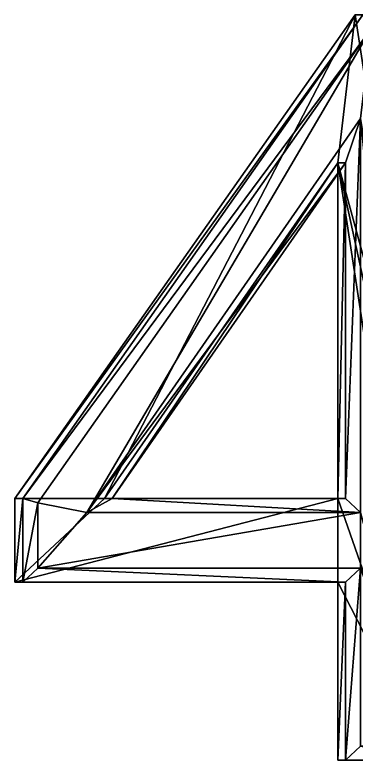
# Model space of a CAD drawing. Header units: metres. Extents: x -136 to 55, y -57 to 41.
# Drawn here: x -83.24 to -76.83, y -56.85 to -42.86 of the extents above; entities that cross this region are included whole.
import ezdxf

# ---------------------------------------------------------------- set-up
doc = ezdxf.new("R2010")
doc.units = ezdxf.units.M
doc.layers.get('0').update_dxf_attribs({"true_color": 0x57e057})

msp = doc.modelspace()

# ---------------------------------------------------------------- meshes
at = {"color": 74, "true_color": 0x58b11a}
mesh = msp.add_polyface(dxfattribs=at)
corners = [(-75.458, -56.854, -0.284), (-75.458, -53.513, -0.284), (-73.567, -53.513, -0.466), (-73.567, -51.941, -0.466), (-75.458, -51.941, -0.284), (-75.458, -42.858, -0.284), (-76.849, -42.858, -0.15), (-83.239, -51.941, 0.466), (-83.239, -53.513, 0.466), (-77.175, -53.513, -0.118), (-77.175, -56.854, -0.118), (-81.555, -51.941, 0.304), (-77.175, -45.639, -0.118), (-77.175, -51.941, -0.118), (-75.311, -56.854, 1.238), (-75.311, -53.513, 1.238), (-73.42, -53.513, 1.056), (-73.42, -51.941, 1.056), (-75.311, -51.941, 1.238), (-75.311, -42.858, 1.238), (-76.702, -42.858, 1.372), (-83.092, -51.941, 1.987), (-83.092, -53.513, 1.987), (-77.028, -53.513, 1.403), (-77.028, -56.854, 1.403), (-81.409, -51.941, 1.825), (-77.028, -45.639, 1.403), (-77.028, -51.941, 1.403), (-75.311, -56.854, 1.238), (-75.311, -53.513, 1.238), (-73.42, -53.513, 1.056), (-73.42, -51.941, 1.056), (-75.311, -51.941, 1.238), (-75.311, -42.858, 1.238), (-76.702, -42.858, 1.372), (-83.092, -51.941, 1.987), (-83.092, -53.513, 1.987), (-77.028, -53.513, 1.403), (-77.028, -56.854, 1.403), (-81.409, -51.941, 1.825), (-77.028, -45.639, 1.403), (-77.028, -51.941, 1.403), (-75.551, -56.592, 1.48), (-75.551, -53.251, 1.48), (-73.66, -53.251, 1.298), (-73.66, -52.203, 1.298), (-75.551, -52.203, 1.48), (-75.551, -43.12, 1.48), (-76.546, -43.12, 1.576), (-82.811, -52.024, 2.179), (-82.811, -53.251, 2.179), (-76.747, -53.251, 1.595), (-76.747, -56.592, 1.595), (-81.888, -52.203, 2.091), (-76.747, -44.806, 1.595), (-76.747, -52.203, 1.595)]
mesh.append_faces([[corners[k] for k in face] for face in [(45, 43, 44), (9, 0, 10), (4, 6, 5)]], dxfattribs={"vtx0": -1, "color": 74})
mesh.append_faces([[corners[k] for k in face] for face in [(8, 13, 9), (7, 11, 8), (6, 11, 7), (3, 1, 4)]], dxfattribs={"vtx0": -1, "vtx1": -1, "color": 74})
mesh.append_faces([[corners[k] for k in face] for face in [(51, 42, 55), (46, 48, 54), (46, 54, 43), (9, 13, 0), (4, 12, 6), (4, 1, 12)]], dxfattribs={"vtx0": -1, "vtx1": -1, "vtx2": -1, "color": 74})
mesh.append_faces([[corners[k] for k in face] for face in [(54, 42, 43), (42, 54, 55), (50, 55, 53), (48, 53, 54), (12, 1, 0), (0, 13, 12), (8, 11, 13), (6, 12, 11)]], dxfattribs={"vtx0": -1, "vtx2": -1, "color": 74})
mesh.append_faces([[corners[k] for k in face] for face in [(0, 1, 14), (1, 2, 15), (2, 3, 16), (3, 4, 17), (4, 5, 18), (5, 6, 19), (6, 7, 20), (7, 8, 21), (8, 9, 22), (9, 10, 23), (10, 0, 24), (11, 12, 25), (12, 13, 26), (13, 11, 27), (14, 15, 28), (15, 16, 29), (16, 17, 30), (17, 18, 31), (18, 19, 32), (19, 20, 33), (20, 21, 34), (21, 22, 35), (22, 23, 36), (23, 24, 37), (24, 14, 38), (25, 26, 39), (26, 27, 40), (27, 25, 41), (28, 29, 42), (29, 30, 43), (30, 31, 44), (31, 32, 45), (32, 33, 46), (33, 34, 47), (34, 35, 48), (35, 36, 49), (36, 37, 50), (37, 38, 51), (38, 28, 52), (39, 40, 53), (40, 41, 54), (41, 39, 55)]], dxfattribs={"vtx1": -1, "color": 74})
mesh.append_faces([[corners[k] for k in face] for face in [(50, 51, 55), (49, 50, 53), (48, 49, 53), (45, 46, 43)]], dxfattribs={"vtx1": -1, "vtx2": -1, "color": 74})
mesh.append_faces([[corners[k] for k in face] for face in [(1, 15, 14), (2, 16, 15), (3, 17, 16), (4, 18, 17), (5, 19, 18), (6, 20, 19), (7, 21, 20), (8, 22, 21), (9, 23, 22), (10, 24, 23), (0, 14, 24), (12, 26, 25), (13, 27, 26), (11, 25, 27), (15, 29, 28), (16, 30, 29), (17, 31, 30), (18, 32, 31), (19, 33, 32), (20, 34, 33), (21, 35, 34), (22, 36, 35), (23, 37, 36), (24, 38, 37), (14, 28, 38), (26, 40, 39), (27, 41, 40), (25, 39, 41), (29, 43, 42), (30, 44, 43), (31, 45, 44), (32, 46, 45), (33, 47, 46), (34, 48, 47), (35, 49, 48), (36, 50, 49), (37, 51, 50), (38, 52, 51), (28, 42, 52), (40, 54, 53), (41, 55, 54), (39, 53, 55), (51, 52, 42), (46, 47, 48), (3, 2, 1)]], dxfattribs={"vtx2": -1, "color": 74})

doc.saveas('drawing.dxf')
